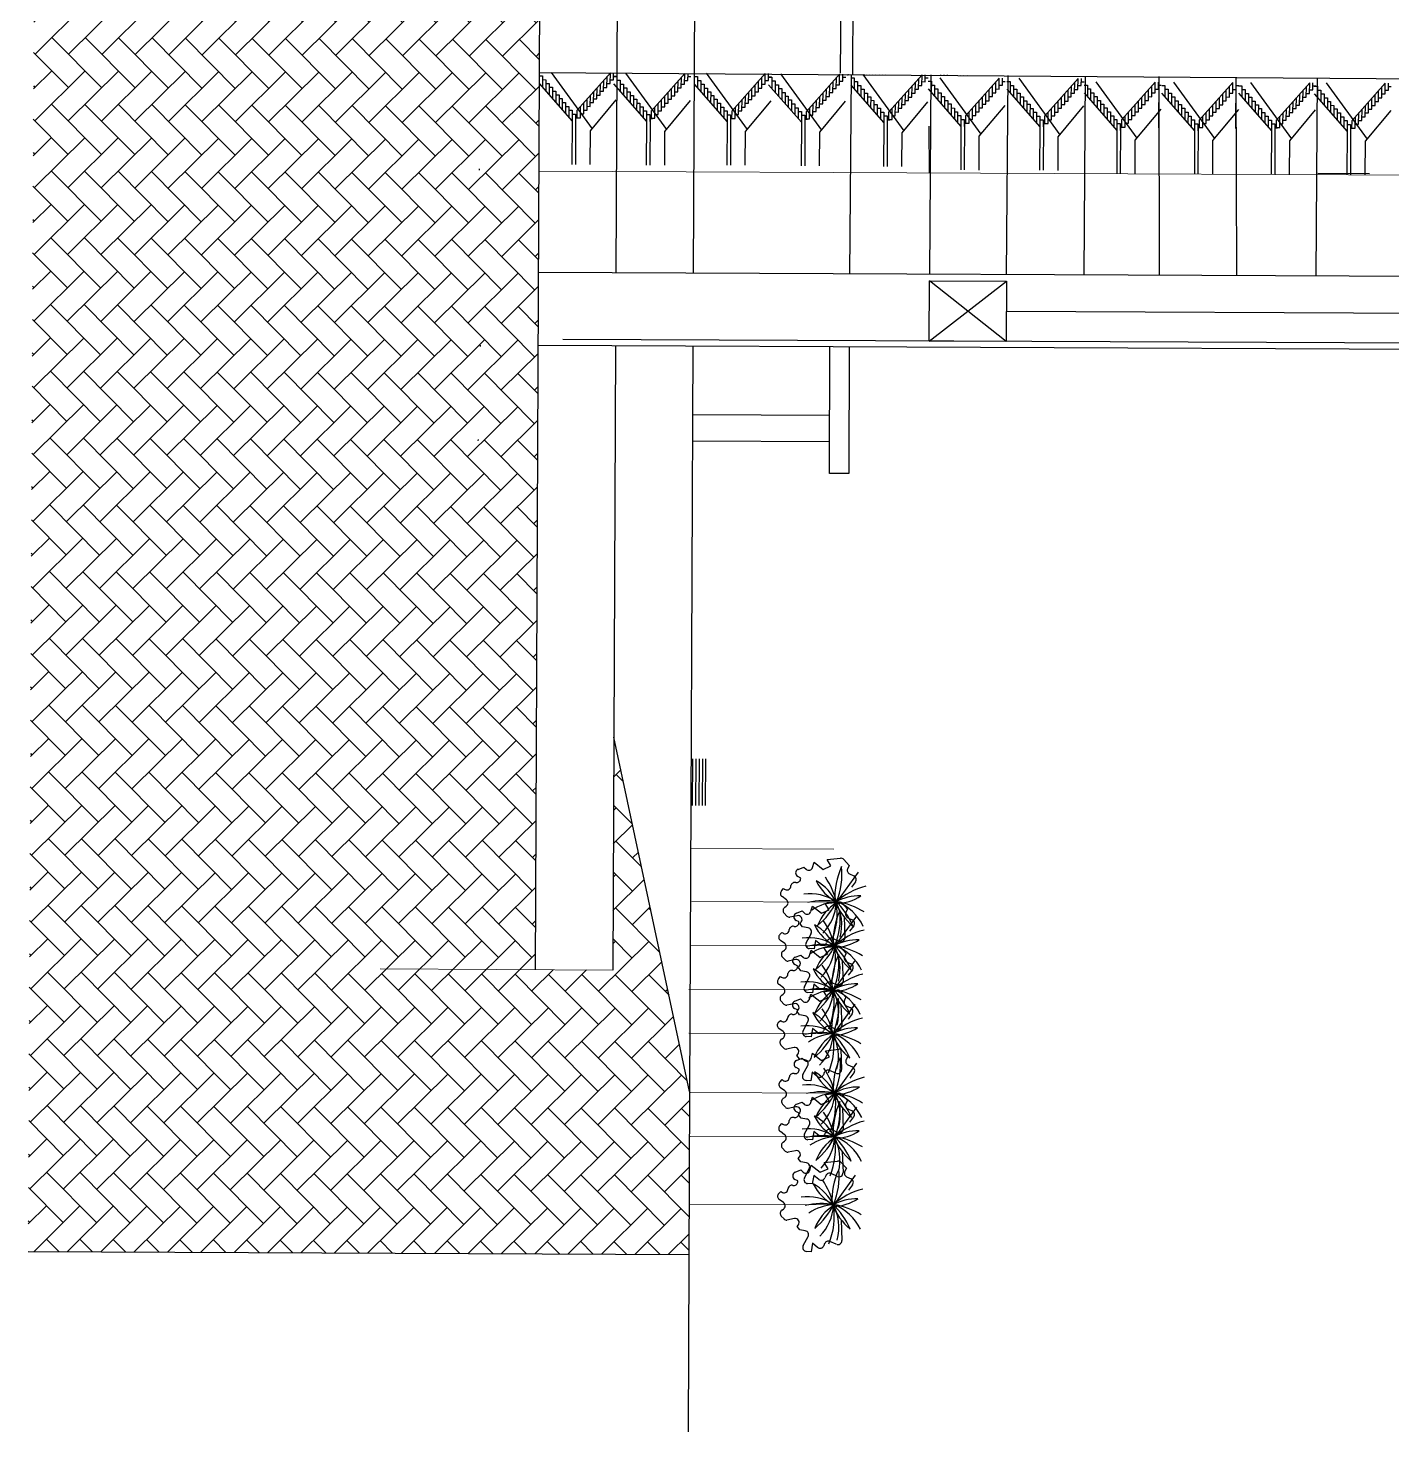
# Model space of a CAD drawing. Header units: metres. Extents: x 322294 to 7190115, y 7390841 to 10157759.
# Drawn here: x 323511.2 to 323724.2, y 7390840.8 to 7391060.1 of the extents above; entities that cross this region are included whole.
import ezdxf

# ---------------------------------------------------------------- set-up
doc = ezdxf.new("R2010")
doc.units = ezdxf.units.M
doc.layers.get('0').update_dxf_attribs({"lineweight": 18})
doc.layers.add('greeb', color=92, linetype='Continuous')
doc.layers.add('Piso externo', color=254, linetype='Continuous')
for name, color, linetype, lineweight in [('linagrossa', 7, 'Continuous', 25), ('madeira', 22, 'Continuous', 15), ('PISO', 254, 'Continuous', 9), ('VIDRO', 4, 'Continuous', 15)]:
    doc.layers.add(name, color=color, linetype=linetype, lineweight=lineweight)

# ---------------------------------------------------------------- blocks, each defined once
blk = doc.blocks.new('tree-pl-31')
at = {"color": 0, "linetype": 'ByBlock'}
for p, q in [((-0.025, 0.096), (-0.862, 0.508)), ((-0.783, 0.29), (-0.75, 0.409)), ((-0.607, 0.471), (-0.458, 0.392)), ((0.314, 0.334), (0.829, 0.44)), ((-1.118, 0.086), (-0.991, 0.248)), ((-0.991, 0.248), (-0.91, 0.222)), ((0.946, 0.317), (0.902, 0.145)), ((0.977, 0.023), (1.035, 0.01)), ((-1.042, -0.33), (-1.136, -0.004)), ((-0.905, -0.207), (-1.042, -0.33)), ((-0.782, -0.388), (-0.905, -0.207)), ((1.101, -0.136), (1.021, -0.279)), ((1.021, -0.279), (1.238, -0.279)), ((1.238, -0.279), (1.25, -0.398)), ((-0.926, -0.64), (-0.782, -0.388)), ((-0.787, -0.657), (-0.926, -0.64)), ((0.668, -0.734), (0.62, -0.71)), ((0.74, -0.655), (0.668, -0.734)), ((0.74, -0.513), (0.74, -0.655)), ((1.118, -0.503), (0.872, -0.418)), ((-0.761, -0.878), (-0.716, -0.812)), ((-0.679, -1.011), (-0.761, -0.878)), ((-0.472, -0.907), (-0.499, -0.99)), ((-0.446, -0.906), (-0.472, -0.907)), ((0.481, -0.835), (0.551, -1.015)), ((-0.214, -1.12), (-0.244, -1.12)), ((-0.14, -1.29), (-0.129, -1.269)), ((-0.077, -1.333), (-0.14, -1.29)), ((0.128, -1.175), (0.069, -1.294)), ((0.32, -1.182), (0.291, -1.15)), ((0.533, -1.094), (0.473, -1.174))]:
    blk.add_line(p, q, dxfattribs=at)
for centre, radius, start, end in [((1.134, 1.495), 1.837, 204.0126, 231.1522), ((1.163, -0.151), 1.219, 124.5644, 168.6443), ((1.805, 0.115), 1.837, 157.6127, 180.8133), ((-0.654, 0.383), 0.1, 62.1589, 164.5493), ((-1.182, -0.151), 1.219, 11.3557, 42.1465), ((0.929, 0.831), 1.219, 187.747, 218.9832), ((1.485, -0.961), 1.837, 121.9513, 146.5847), ((-1.047, 1.569), 1.837, 303.455, 328.0885), ((0.849, 0.342), 0.1, 345.7453, 101.5547), ((-1.04, 0.024), 0.1, 141.8627, 196.0799), ((-0.44, -1.708), 1.837, 77.3342, 105.4358), ((-0.44, 1.834), 1.837, 254.5642, 282.6658), ((-0.88, 0.317), 0.1, 252.2434, 344.5493), ((0.679, -1.616), 1.837, 111.5628, 134.1842), ((-1.181, 0.474), 1.219, 305.8088, 342.5666), ((0.68, -0.921), 1.219, 123.7318, 160.4895), ((1.083, -0.411), 1.219, 157.1271, 196.64), ((0.719, -0.892), 1.219, 84.3993, 129.2176), ((-0.565, -1.675), 1.837, 48.9632, 73.7627), ((1.163, 0.343), 1.219, 191.3557, 223.7531), ((1.805, 0.077), 1.837, 179.1867, 202.4381), ((0.558, -1.662), 1.837, 77.2147, 107.9912), ((0.114, -1.127), 1.219, 55.2433, 95.8223), ((0.895, 0.903), 1.219, 222.0761, 257.975), ((0.999, 0.121), 0.1, 165.7453, 257.3108), ((1.013, -0.088), 0.1, 330.9628, 77.3108), ((-0.798, -0.756), 0.1, 325.8594, 83.2062), ((0.574, -0.799), 0.1, 62.8336, 201.1591), ((0.84, -0.513), 0.1, 71.0828, 180), ((1.151, -0.408), 0.1, 251.0828, 6.0047), ((-0.594, -0.959), 0.1, 211.5165, 342.0079), ((-0.442, -1.006), 0.1, 356.1557, 92.2923), ((-0.242, -1.02), 0.1, 176.1557, 268.7537), ((0.453, -1.034), 0.1, 322.8351, 10.9464), ((-0.216, -1.22), 0.1, 330.5417, 88.7537), ((-0.021, -1.25), 0.1, 235.694, 333.9208), ((0.218, -1.219), 0.1, 43.0704, 153.9208), ((0.393, -1.113), 0.1, 223.0704, 322.8351)]:
    blk.add_arc(centre, radius, start, end, dxfattribs=at)

msp = doc.modelspace()

# ---------------------------------------------------------------- hatches: boundary and pattern name
at = {"layer": 'linagrossa'}
h = msp.add_hatch(dxfattribs=at)
h.set_pattern_fill('AR-HBONE', color=256, scale=0.036299, angle=-90.26123)
h.set_pattern_definition([(314.738773, (315673.0615, 7400743.27), (5.2155024, -0.0237791), [11.0638663, -3.6879554]), (44.738773, (315675.6573, 7400740.6504), (5.2155024, -0.0237791), [11.0638663, -3.6879554])])
h.paths.add_polyline_path([(323614.397, 7390868.499), (323614.513, 7390893.962), (323602.666, 7390949.305), (323602.5, 7390912.925), (323590.4, 7390912.981), (323591.762, 7391211.698), (323603.862, 7391211.643), (323603.746, 7391186.136), (323616.101, 7391242.227), (323616.388, 7391305.174), (323513.189, 7391305.644), (323511.198, 7390868.969)])

# ---------------------------------------------------------------- linework, layer by layer
for p, q in [((323591.762, 7391211.698), (323590.4, 7390912.981)), ((323603.862, 7391211.643), (323602.996, 7391021.84)), ((323615.956, 7391210.378), (323615.096, 7391021.785)), ((323638.205, 7391085.606), (323638.056, 7391053.035)), ((323640.014, 7391052.877), (323640.163, 7391085.597)), ((323591.037, 7391052.641), (323591.552, 7391052.64)), ((323591.04, 7391053.167), (323785.012, 7391051.794)), ((323591.552, 7391052.638), (323591.549, 7391050.865)), ((323591.551, 7391052.043), (323592.066, 7391052.042)), ((323592.066, 7391052.042), (323592.063, 7391050.278)), ((323592.896, 7391053.158), (323599.296, 7391044.348)), ((323596.943, 7391047.284), (323602.14, 7391053.116)), ((323601.089, 7391050.243), (323601.101, 7391051.95)), ((323601.608, 7391050.836), (323601.62, 7391052.533)), ((323602.127, 7391051.428), (323602.14, 7391053.116)), ((323602.132, 7391052.024), (323602.647, 7391052.021)), ((323602.647, 7391052.021), (323602.655, 7391053.114)), ((323602.651, 7391052.617), (323603.083, 7391052.615)), ((323602.652, 7391052.554), (323603.167, 7391052.553)), ((323603.167, 7391052.552), (323603.164, 7391050.779)), ((323603.166, 7391051.957), (323603.681, 7391051.956)), ((323603.681, 7391051.956), (323603.678, 7391050.191)), ((323604.511, 7391053.072), (323610.91, 7391044.262)), ((323608.558, 7391047.197), (323613.754, 7391053.03)), ((323612.703, 7391050.157), (323612.716, 7391051.864)), ((323613.223, 7391050.749), (323613.235, 7391052.447)), ((323613.742, 7391051.342), (323613.754, 7391053.03)), ((323613.746, 7391051.938), (323614.262, 7391051.934)), ((323614.262, 7391051.934), (323614.269, 7391053.027)), ((323614.266, 7391052.53), (323614.698, 7391052.528)), ((323615.236, 7391052.53), (323615.751, 7391052.529)), ((323615.751, 7391052.528), (323615.748, 7391050.755)), ((323615.75, 7391051.933), (323616.265, 7391051.932)), ((323616.265, 7391051.932), (323616.262, 7391050.167)), ((323617.095, 7391053.048), (323623.495, 7391044.238)), ((323621.142, 7391047.173), (323626.339, 7391053.006)), ((323625.807, 7391050.725), (323625.819, 7391052.423)), ((323626.326, 7391051.318), (323626.339, 7391053.006)), ((323626.331, 7391051.914), (323626.846, 7391051.91)), ((323626.846, 7391051.91), (323626.854, 7391053.003)), ((323626.85, 7391052.506), (323627.282, 7391052.505)), ((323626.851, 7391052.444), (323627.366, 7391052.443)), ((323627.366, 7391052.441), (323627.363, 7391050.669)), ((323628.71, 7391052.962), (323635.109, 7391044.152)), ((323632.757, 7391047.087), (323637.953, 7391052.919)), ((323637.422, 7391050.639), (323637.434, 7391052.337)), ((323637.941, 7391051.231), (323637.953, 7391052.919)), ((323638.461, 7391051.824), (323638.468, 7391052.917)), ((323638.465, 7391052.42), (323638.897, 7391052.418)), ((323639.544, 7391021.674), (323639.776, 7391052.874)), ((323639.713, 7391052.348), (323640.228, 7391052.347)), ((323640.014, 7391052.872), (323640.014, 7391052.877)), ((323640.228, 7391052.346), (323640.225, 7391050.573)), ((323640.529, 7391052.868), (323640.529, 7391052.873)), ((323641.044, 7391052.864), (323641.044, 7391052.869)), ((323641.559, 7391052.861), (323641.559, 7391052.866)), ((323641.572, 7391052.866), (323647.972, 7391044.056)), ((323642.074, 7391052.857), (323642.074, 7391052.862)), ((323642.589, 7391052.853), (323642.589, 7391052.858)), ((323643.104, 7391052.849), (323643.104, 7391052.854)), ((323643.619, 7391052.845), (323643.619, 7391052.851)), ((323644.134, 7391052.842), (323644.134, 7391052.847)), ((323644.649, 7391052.838), (323644.65, 7391052.843)), ((323645.165, 7391052.834), (323645.165, 7391052.84)), ((323645.619, 7391046.991), (323650.816, 7391052.824)), ((323650.284, 7391050.543), (323650.296, 7391052.241)), ((323650.803, 7391051.136), (323650.816, 7391052.824)), ((323651.323, 7391051.728), (323651.331, 7391052.821)), ((323651.327, 7391052.324), (323651.759, 7391052.323)), ((323652.025, 7391021.617), (323652.257, 7391052.781)), ((323653.615, 7391052.314), (323660.015, 7391043.504)), ((323653.748, 7391052.77), (323653.748, 7391052.782)), ((323654.263, 7391052.766), (323654.263, 7391052.779)), ((323654.778, 7391052.762), (323654.778, 7391052.775)), ((323655.293, 7391052.759), (323655.293, 7391052.771)), ((323655.808, 7391052.755), (323655.808, 7391052.767)), ((323656.323, 7391052.751), (323656.323, 7391052.764)), ((323656.838, 7391052.747), (323656.838, 7391052.76)), ((323657.353, 7391052.743), (323657.353, 7391052.756)), ((323657.663, 7391046.44), (323662.859, 7391052.272)), ((323657.868, 7391052.739), (323657.868, 7391052.752)), ((323662.847, 7391050.584), (323662.859, 7391052.272)), ((323663.366, 7391051.176), (323663.374, 7391052.27)), ((323664.02, 7391021.562), (323664.252, 7391052.692)), ((323665.943, 7391052.258), (323672.342, 7391043.448)), ((323669.99, 7391046.383), (323675.186, 7391052.215)), ((323675.174, 7391050.527), (323675.186, 7391052.215)), ((323675.693, 7391051.12), (323675.701, 7391052.213)), ((323676.139, 7391021.507), (323676.37, 7391052.602)), ((323687.782, 7391044.536), (323687.84, 7391052.546)), ((323687.93, 7391021.453), (323687.84, 7391052.516)), ((323699.813, 7391044.435), (323699.871, 7391052.445)), ((323699.973, 7391021.398), (323699.87, 7391052.427)), ((323712.378, 7391021.342), (323712.563, 7391052.333)), ((323591.032, 7391051.456), (323596.175, 7391045.577)), ((323592.065, 7391051.446), (323592.58, 7391051.445)), ((323592.58, 7391051.445), (323592.577, 7391049.69)), ((323592.579, 7391050.849), (323593.094, 7391050.848)), ((323593.094, 7391050.848), (323593.091, 7391049.102)), ((323593.093, 7391050.252), (323593.608, 7391050.251)), ((323593.608, 7391050.251), (323593.605, 7391048.515)), ((323599.53, 7391048.466), (323599.543, 7391050.202)), ((323600.05, 7391049.058), (323600.062, 7391050.785)), ((323600.569, 7391049.603), (323600.582, 7391051.367)), ((323600.574, 7391050.247), (323601.089, 7391050.243)), ((323601.093, 7391050.839), (323601.608, 7391050.836)), ((323601.612, 7391051.432), (323602.127, 7391051.428)), ((323602.647, 7391051.37), (323607.789, 7391045.491)), ((323603.68, 7391051.36), (323604.195, 7391051.359)), ((323604.195, 7391051.359), (323604.192, 7391049.604)), ((323604.194, 7391050.763), (323604.709, 7391050.762)), ((323604.709, 7391050.762), (323604.706, 7391049.016)), ((323604.708, 7391050.165), (323605.223, 7391050.164)), ((323605.223, 7391050.164), (323605.22, 7391048.428)), ((323611.145, 7391048.379), (323611.158, 7391050.115)), ((323611.665, 7391048.972), (323611.677, 7391050.698)), ((323612.184, 7391049.517), (323612.197, 7391051.281)), ((323612.188, 7391050.161), (323612.703, 7391050.157)), ((323612.708, 7391050.753), (323613.223, 7391050.749)), ((323613.227, 7391051.345), (323613.742, 7391051.342)), ((323615.231, 7391051.346), (323620.374, 7391045.467)), ((323616.264, 7391051.336), (323616.779, 7391051.335)), ((323616.779, 7391051.335), (323616.776, 7391049.58)), ((323616.778, 7391050.739), (323617.293, 7391050.738)), ((323617.293, 7391050.738), (323617.29, 7391048.992)), ((323617.292, 7391050.142), (323617.807, 7391050.141)), ((323617.807, 7391050.141), (323617.804, 7391048.405)), ((323623.729, 7391048.356), (323623.742, 7391050.091)), ((323624.249, 7391048.948), (323624.261, 7391050.674)), ((323624.768, 7391049.493), (323624.781, 7391051.257)), ((323624.773, 7391050.137), (323625.288, 7391050.133)), ((323625.288, 7391050.133), (323625.3, 7391051.84)), ((323625.292, 7391050.729), (323625.807, 7391050.725)), ((323625.811, 7391051.322), (323626.326, 7391051.318)), ((323626.846, 7391051.26), (323631.988, 7391045.38)), ((323627.365, 7391051.847), (323627.88, 7391051.846)), ((323627.88, 7391051.846), (323627.877, 7391050.081)), ((323627.879, 7391051.249), (323628.394, 7391051.249)), ((323628.394, 7391051.249), (323628.391, 7391049.493)), ((323628.393, 7391050.652), (323628.908, 7391050.651)), ((323628.908, 7391050.651), (323628.905, 7391048.906)), ((323628.907, 7391050.055), (323629.422, 7391050.054)), ((323629.422, 7391050.054), (323629.419, 7391048.318)), ((323635.344, 7391048.269), (323635.357, 7391050.005)), ((323635.864, 7391048.862), (323635.876, 7391050.588)), ((323636.383, 7391049.406), (323636.396, 7391051.171)), ((323636.387, 7391050.05), (323636.902, 7391050.047)), ((323636.902, 7391050.047), (323636.915, 7391051.754)), ((323636.907, 7391050.643), (323637.422, 7391050.639)), ((323637.426, 7391051.235), (323637.941, 7391051.231)), ((323637.945, 7391051.828), (323638.461, 7391051.824)), ((323639.708, 7391051.164), (323644.851, 7391045.285)), ((323640.227, 7391051.751), (323640.742, 7391051.75)), ((323640.742, 7391051.75), (323640.739, 7391049.985)), ((323640.741, 7391051.154), (323641.256, 7391051.153)), ((323641.256, 7391051.153), (323641.253, 7391049.398)), ((323641.255, 7391050.557), (323641.77, 7391050.556)), ((323641.77, 7391050.556), (323641.767, 7391048.81)), ((323641.769, 7391049.959), (323642.284, 7391049.958)), ((323642.284, 7391049.958), (323642.281, 7391048.223)), ((323648.206, 7391048.173), (323648.219, 7391049.909)), ((323648.726, 7391048.766), (323648.738, 7391050.492)), ((323649.245, 7391049.311), (323649.258, 7391051.075)), ((323649.25, 7391049.955), (323649.765, 7391049.951)), ((323649.765, 7391049.951), (323649.777, 7391051.658)), ((323649.769, 7391050.547), (323650.284, 7391050.543)), ((323650.288, 7391051.139), (323650.803, 7391051.136)), ((323650.808, 7391051.732), (323651.323, 7391051.728)), ((323651.751, 7391050.612), (323656.894, 7391044.733)), ((323651.756, 7391051.796), (323652.271, 7391051.795)), ((323652.271, 7391051.794), (323652.268, 7391050.021)), ((323652.27, 7391051.199), (323652.785, 7391051.198)), ((323652.785, 7391051.198), (323652.782, 7391049.433)), ((323652.784, 7391050.602), (323653.299, 7391050.601)), ((323653.299, 7391050.601), (323653.296, 7391048.846)), ((323653.298, 7391050.005), (323653.813, 7391050.004)), ((323653.813, 7391050.004), (323653.81, 7391048.258)), ((323660.769, 7391048.214), (323660.782, 7391049.94)), ((323661.288, 7391048.759), (323661.301, 7391050.523)), ((323661.808, 7391049.399), (323661.82, 7391051.106)), ((323661.812, 7391049.995), (323662.327, 7391049.991)), ((323662.327, 7391049.991), (323662.34, 7391051.689)), ((323662.332, 7391050.588), (323662.847, 7391050.584)), ((323662.851, 7391051.18), (323663.366, 7391051.176)), ((323663.37, 7391051.773), (323663.802, 7391051.771)), ((323664.079, 7391050.556), (323669.221, 7391044.676)), ((323664.084, 7391051.74), (323664.599, 7391051.739)), ((323664.599, 7391051.737), (323664.596, 7391049.965)), ((323664.598, 7391051.143), (323665.113, 7391051.142)), ((323665.113, 7391051.142), (323665.11, 7391049.377)), ((323665.112, 7391050.545), (323665.627, 7391050.545)), ((323665.627, 7391050.545), (323665.624, 7391048.789)), ((323665.626, 7391049.948), (323666.141, 7391049.947)), ((323666.141, 7391049.947), (323666.138, 7391048.202)), ((323673.097, 7391048.158), (323673.109, 7391049.884)), ((323673.616, 7391048.702), (323673.628, 7391050.467)), ((323674.135, 7391049.343), (323674.148, 7391051.05)), ((323674.14, 7391049.939), (323674.655, 7391049.935)), ((323674.655, 7391049.935), (323674.667, 7391051.633)), ((323674.659, 7391050.531), (323675.174, 7391050.527)), ((323675.178, 7391051.124), (323675.693, 7391051.12)), ((323675.698, 7391051.716), (323676.13, 7391051.714)), ((323676.122, 7391050.004), (323681.265, 7391044.124)), ((323676.127, 7391051.188), (323676.642, 7391051.187)), ((323676.642, 7391051.186), (323676.639, 7391049.413)), ((323676.641, 7391050.591), (323677.156, 7391050.59)), ((323677.156, 7391050.59), (323677.153, 7391048.825)), ((323677.155, 7391049.994), (323677.67, 7391049.993)), ((323677.67, 7391049.993), (323677.667, 7391048.238)), ((323677.986, 7391051.706), (323684.386, 7391042.896)), ((323682.033, 7391045.831), (323687.23, 7391051.664)), ((323685.659, 7391048.151), (323685.672, 7391049.915)), ((323686.179, 7391048.791), (323686.191, 7391050.498)), ((323686.698, 7391049.383), (323686.71, 7391051.081)), ((323686.702, 7391049.979), (323687.217, 7391049.976)), ((323687.217, 7391049.976), (323687.23, 7391051.664)), ((323687.222, 7391050.572), (323687.737, 7391050.568)), ((323687.737, 7391050.568), (323687.745, 7391051.661)), ((323687.741, 7391051.164), (323688.173, 7391051.162)), ((323688.242, 7391049.952), (323693.384, 7391044.073)), ((323688.247, 7391051.136), (323688.762, 7391051.135)), ((323688.762, 7391051.134), (323688.759, 7391049.361)), ((323688.761, 7391050.539), (323689.276, 7391050.538)), ((323689.276, 7391050.538), (323689.273, 7391048.773)), ((323689.275, 7391049.942), (323689.79, 7391049.941)), ((323689.79, 7391049.941), (323689.787, 7391048.186)), ((323690.106, 7391051.654), (323696.505, 7391042.844)), ((323694.153, 7391045.779), (323699.349, 7391051.612)), ((323697.779, 7391048.099), (323697.791, 7391049.863)), ((323698.298, 7391048.739), (323698.311, 7391050.446)), ((323698.818, 7391049.331), (323698.83, 7391051.029)), ((323698.822, 7391049.927), (323699.337, 7391049.924)), ((323699.337, 7391049.924), (323699.349, 7391051.612)), ((323699.341, 7391050.52), (323699.856, 7391050.516)), ((323699.856, 7391050.516), (323699.864, 7391051.609)), ((323699.861, 7391051.112), (323700.293, 7391051.11)), ((323700.254, 7391049.91), (323705.397, 7391044.03)), ((323700.259, 7391051.094), (323700.774, 7391051.093)), ((323700.774, 7391051.092), (323700.771, 7391049.319)), ((323700.773, 7391050.497), (323701.288, 7391050.496)), ((323701.288, 7391050.496), (323701.285, 7391048.731)), ((323701.287, 7391049.9), (323701.802, 7391049.899)), ((323701.802, 7391049.899), (323701.799, 7391048.143)), ((323702.118, 7391051.612), (323708.518, 7391042.802)), ((323706.166, 7391045.737), (323711.362, 7391051.569)), ((323709.791, 7391048.056), (323709.804, 7391049.821)), ((323710.311, 7391048.697), (323710.323, 7391050.404)), ((323710.83, 7391049.289), (323710.842, 7391050.987)), ((323710.834, 7391049.885), (323711.35, 7391049.881)), ((323711.35, 7391049.881), (323711.362, 7391051.569)), ((323711.354, 7391050.478), (323711.869, 7391050.474)), ((323711.869, 7391050.474), (323711.877, 7391051.567)), ((323711.873, 7391051.07), (323712.305, 7391051.068)), ((323712.064, 7391049.835), (323717.207, 7391043.955)), ((323712.069, 7391051.019), (323712.584, 7391051.018)), ((323712.584, 7391051.016), (323712.581, 7391049.243)), ((323712.583, 7391050.421), (323713.098, 7391050.42)), ((323713.098, 7391050.42), (323713.095, 7391048.656)), ((323713.097, 7391049.824), (323713.612, 7391049.823)), ((323713.612, 7391049.823), (323713.609, 7391048.068)), ((323713.928, 7391051.536), (323720.328, 7391042.726)), ((323717.976, 7391045.662), (323723.172, 7391051.494)), ((323721.601, 7391047.981), (323721.614, 7391049.746)), ((323722.121, 7391048.621), (323722.133, 7391050.328)), ((323722.64, 7391049.214), (323722.652, 7391050.911)), ((323722.644, 7391049.81), (323723.16, 7391049.806)), ((323723.16, 7391049.806), (323723.172, 7391051.494)), ((323723.164, 7391050.402), (323723.679, 7391050.399)), ((323723.679, 7391050.399), (323723.687, 7391051.492)), ((323723.683, 7391050.995), (323724.115, 7391050.993)), ((323593.607, 7391049.655), (323594.122, 7391049.654)), ((323594.122, 7391049.654), (323594.119, 7391047.927)), ((323594.121, 7391049.106), (323594.636, 7391049.104)), ((323594.636, 7391049.104), (323594.633, 7391047.34)), ((323594.635, 7391048.46), (323595.15, 7391048.459)), ((323595.15, 7391048.459), (323595.147, 7391046.752)), ((323595.149, 7391047.863), (323595.664, 7391047.862)), ((323595.664, 7391047.862), (323595.661, 7391046.165)), ((323597.453, 7391046.097), (323597.466, 7391047.87)), ((323597.972, 7391046.688), (323597.985, 7391048.453)), ((323598.492, 7391047.281), (323598.504, 7391049.036)), ((323598.496, 7391047.877), (323599.011, 7391047.873)), ((323599.011, 7391047.873), (323599.024, 7391049.619)), ((323599.015, 7391048.47), (323599.53, 7391048.466)), ((323599.035, 7391044.036), (323603.066, 7391048.869)), ((323599.535, 7391049.062), (323600.05, 7391049.058)), ((323600.054, 7391049.605), (323600.569, 7391049.603)), ((323605.222, 7391049.568), (323605.737, 7391049.567)), ((323605.737, 7391049.567), (323605.734, 7391047.841)), ((323605.736, 7391049.02), (323606.251, 7391049.018)), ((323606.251, 7391049.018), (323606.248, 7391047.253)), ((323606.25, 7391048.374), (323606.765, 7391048.373)), ((323606.765, 7391048.373), (323606.761, 7391046.666)), ((323606.764, 7391047.777), (323607.279, 7391047.776)), ((323607.279, 7391047.776), (323607.275, 7391046.078)), ((323609.068, 7391046.011), (323609.081, 7391047.784)), ((323609.587, 7391046.602), (323609.6, 7391048.367)), ((323610.107, 7391047.194), (323610.119, 7391048.95)), ((323610.111, 7391047.791), (323610.626, 7391047.787)), ((323610.626, 7391047.787), (323610.639, 7391049.532)), ((323610.63, 7391048.383), (323611.145, 7391048.379)), ((323610.65, 7391043.95), (323614.681, 7391048.783)), ((323611.15, 7391048.976), (323611.665, 7391048.972)), ((323611.669, 7391049.519), (323612.184, 7391049.517)), ((323617.806, 7391049.544), (323618.321, 7391049.543)), ((323618.321, 7391049.543), (323618.318, 7391047.817)), ((323618.32, 7391048.996), (323618.835, 7391048.994)), ((323618.835, 7391048.994), (323618.832, 7391047.229)), ((323618.834, 7391048.35), (323619.349, 7391048.349)), ((323619.349, 7391048.349), (323619.346, 7391046.642)), ((323619.348, 7391047.753), (323619.863, 7391047.752)), ((323619.863, 7391047.752), (323619.86, 7391046.054)), ((323621.652, 7391045.987), (323621.665, 7391047.76)), ((323622.171, 7391046.578), (323622.184, 7391048.343)), ((323622.691, 7391047.171), (323622.703, 7391048.926)), ((323622.695, 7391047.767), (323623.21, 7391047.763)), ((323623.21, 7391047.763), (323623.223, 7391049.509)), ((323623.214, 7391048.359), (323623.729, 7391048.356)), ((323623.234, 7391043.926), (323627.265, 7391048.759)), ((323623.734, 7391048.952), (323624.249, 7391048.948)), ((323624.253, 7391049.495), (323624.768, 7391049.493)), ((323629.421, 7391049.458), (323629.936, 7391049.457)), ((323629.936, 7391049.457), (323629.933, 7391047.731)), ((323629.935, 7391048.91), (323630.45, 7391048.907)), ((323630.45, 7391048.907), (323630.447, 7391047.143)), ((323630.449, 7391048.264), (323630.964, 7391048.263)), ((323630.964, 7391048.263), (323630.96, 7391046.555)), ((323630.963, 7391047.666), (323631.478, 7391047.665)), ((323631.478, 7391047.665), (323631.474, 7391045.968)), ((323633.267, 7391045.901), (323633.28, 7391047.674)), ((323633.786, 7391046.492), (323633.799, 7391048.256)), ((323634.306, 7391047.084), (323634.318, 7391048.839)), ((323634.31, 7391047.68), (323634.825, 7391047.677)), ((323634.825, 7391047.677), (323634.838, 7391049.422)), ((323634.829, 7391048.273), (323635.344, 7391048.269)), ((323634.849, 7391043.84), (323638.88, 7391048.673)), ((323635.349, 7391048.865), (323635.864, 7391048.862)), ((323635.868, 7391049.409), (323636.383, 7391049.406)), ((323642.283, 7391049.362), (323642.798, 7391049.361)), ((323642.798, 7391049.361), (323642.795, 7391047.635)), ((323642.797, 7391048.814), (323643.312, 7391048.812)), ((323643.312, 7391048.812), (323643.309, 7391047.047)), ((323643.311, 7391048.168), (323643.826, 7391048.167)), ((323643.826, 7391048.167), (323643.823, 7391046.46)), ((323643.825, 7391047.571), (323644.34, 7391047.57)), ((323644.34, 7391047.57), (323644.337, 7391045.872)), ((323646.129, 7391045.805), (323646.142, 7391047.578)), ((323646.648, 7391046.396), (323646.661, 7391048.161)), ((323647.168, 7391046.989), (323647.18, 7391048.744)), ((323647.172, 7391047.585), (323647.687, 7391047.581)), ((323647.687, 7391047.581), (323647.7, 7391049.327)), ((323647.691, 7391048.177), (323648.206, 7391048.173)), ((323647.711, 7391043.744), (323651.742, 7391048.577)), ((323648.211, 7391048.77), (323648.726, 7391048.766)), ((323648.73, 7391049.313), (323649.245, 7391049.311)), ((323653.812, 7391049.408), (323654.327, 7391049.407)), ((323654.327, 7391049.407), (323654.324, 7391047.671)), ((323654.326, 7391048.81), (323654.841, 7391048.809)), ((323654.841, 7391048.809), (323654.838, 7391047.083)), ((323654.84, 7391048.262), (323655.355, 7391048.26)), ((323655.355, 7391048.26), (323655.352, 7391046.495)), ((323655.354, 7391047.616), (323655.869, 7391047.615)), ((323655.869, 7391047.615), (323655.866, 7391045.908)), ((323658.692, 7391045.844), (323658.704, 7391047.609)), ((323659.211, 7391046.437), (323659.224, 7391048.192)), ((323659.73, 7391047.029), (323659.743, 7391048.775)), ((323659.735, 7391047.625), (323660.25, 7391047.622)), ((323659.755, 7391043.192), (323663.786, 7391048.025)), ((323660.25, 7391047.622), (323660.262, 7391049.358)), ((323660.254, 7391048.218), (323660.769, 7391048.214)), ((323660.773, 7391048.761), (323661.288, 7391048.759)), ((323661.293, 7391049.403), (323661.808, 7391049.399)), ((323666.14, 7391049.351), (323666.655, 7391049.35)), ((323666.655, 7391049.35), (323666.652, 7391047.614)), ((323666.654, 7391048.754), (323667.169, 7391048.753)), ((323667.169, 7391048.753), (323667.165, 7391047.027)), ((323667.168, 7391048.206), (323667.683, 7391048.203)), ((323667.683, 7391048.203), (323667.679, 7391046.439)), ((323667.682, 7391047.56), (323668.197, 7391047.559)), ((323668.197, 7391047.559), (323668.193, 7391045.851)), ((323671.019, 7391045.788), (323671.032, 7391047.552)), ((323671.539, 7391046.38), (323671.551, 7391048.135)), ((323672.058, 7391046.973), (323672.071, 7391048.718)), ((323672.062, 7391047.569), (323672.577, 7391047.565)), ((323672.082, 7391043.136), (323676.113, 7391047.969)), ((323672.577, 7391047.565), (323672.59, 7391049.301)), ((323672.582, 7391048.161), (323673.097, 7391048.158)), ((323673.101, 7391048.705), (323673.616, 7391048.702)), ((323673.62, 7391049.346), (323674.135, 7391049.343)), ((323677.669, 7391049.396), (323678.184, 7391049.395)), ((323678.184, 7391049.395), (323678.181, 7391047.65)), ((323678.183, 7391048.799), (323678.698, 7391048.798)), ((323678.698, 7391048.798), (323678.695, 7391047.062)), ((323678.697, 7391048.202), (323679.212, 7391048.201)), ((323679.212, 7391048.201), (323679.209, 7391046.475)), ((323679.211, 7391047.654), (323679.726, 7391047.652)), ((323679.726, 7391047.652), (323679.723, 7391045.887)), ((323683.582, 7391045.828), (323683.595, 7391047.583)), ((323684.101, 7391046.421), (323684.114, 7391048.166)), ((323684.621, 7391047.013), (323684.633, 7391048.749)), ((323684.625, 7391047.609), (323685.14, 7391047.606)), ((323685.14, 7391047.606), (323685.152, 7391049.332)), ((323685.144, 7391048.153), (323685.659, 7391048.151)), ((323685.664, 7391048.794), (323686.179, 7391048.791)), ((323686.183, 7391049.387), (323686.698, 7391049.383)), ((323689.789, 7391049.345), (323690.304, 7391049.344)), ((323690.304, 7391049.344), (323690.301, 7391047.598)), ((323690.303, 7391048.747), (323690.818, 7391048.746)), ((323690.818, 7391048.746), (323690.815, 7391047.01)), ((323690.817, 7391048.15), (323691.332, 7391048.149)), ((323691.332, 7391048.149), (323691.328, 7391046.423)), ((323691.331, 7391047.602), (323691.846, 7391047.6)), ((323691.846, 7391047.6), (323691.842, 7391045.835)), ((323695.702, 7391045.776), (323695.714, 7391047.532)), ((323696.221, 7391046.369), (323696.234, 7391048.114)), ((323696.74, 7391046.961), (323696.753, 7391048.697)), ((323696.745, 7391047.558), (323697.26, 7391047.554)), ((323697.26, 7391047.554), (323697.272, 7391049.28)), ((323697.264, 7391048.101), (323697.779, 7391048.099)), ((323697.783, 7391048.742), (323698.298, 7391048.739)), ((323698.303, 7391049.335), (323698.818, 7391049.331)), ((323701.801, 7391049.302), (323702.316, 7391049.301)), ((323702.316, 7391049.301), (323702.313, 7391047.556)), ((323702.315, 7391048.705), (323702.83, 7391048.704)), ((323702.83, 7391048.704), (323702.827, 7391046.968)), ((323702.829, 7391048.108), (323703.344, 7391048.107)), ((323703.344, 7391048.107), (323703.341, 7391046.381)), ((323703.343, 7391047.56), (323703.858, 7391047.557)), ((323703.858, 7391047.557), (323703.855, 7391045.793)), ((323707.714, 7391045.734), (323707.727, 7391047.489)), ((323708.233, 7391046.327), (323708.246, 7391048.072)), ((323708.753, 7391046.919), (323708.765, 7391048.655)), ((323708.757, 7391047.515), (323709.272, 7391047.512)), ((323709.272, 7391047.512), (323709.285, 7391049.238)), ((323709.276, 7391048.059), (323709.791, 7391048.056)), ((323709.796, 7391048.7), (323710.311, 7391048.697)), ((323710.315, 7391049.293), (323710.83, 7391049.289)), ((323713.611, 7391049.227), (323714.126, 7391049.226)), ((323714.126, 7391049.226), (323714.123, 7391047.481)), ((323714.125, 7391048.63), (323714.64, 7391048.629)), ((323714.64, 7391048.629), (323714.637, 7391046.893)), ((323714.639, 7391048.033), (323715.154, 7391048.032)), ((323715.154, 7391048.032), (323715.151, 7391046.305)), ((323715.153, 7391047.485), (323715.668, 7391047.482)), ((323715.668, 7391047.482), (323715.665, 7391045.718)), ((323720.043, 7391046.251), (323720.056, 7391047.997)), ((323720.563, 7391046.844), (323720.575, 7391048.58)), ((323721.082, 7391047.436), (323721.095, 7391049.163)), ((323721.086, 7391047.984), (323721.601, 7391047.981)), ((323721.606, 7391048.625), (323722.121, 7391048.621)), ((323722.125, 7391049.218), (323722.64, 7391049.214)), ((323595.663, 7391047.266), (323596.178, 7391047.265)), ((323596.175, 7391045.577), (323596.144, 7391038.783)), ((323596.178, 7391047.265), (323596.175, 7391045.577)), ((323596.177, 7391046.669), (323596.692, 7391046.668)), ((323596.692, 7391046.668), (323596.69, 7391045.575)), ((323596.691, 7391046.072), (323597.122, 7391046.07)), ((323596.739, 7391038.78), (323596.773, 7391046.071)), ((323596.938, 7391046.1), (323596.947, 7391047.287)), ((323596.938, 7391046.1), (323597.453, 7391046.096)), ((323597.457, 7391046.692), (323597.972, 7391046.688)), ((323597.977, 7391047.285), (323598.492, 7391047.281)), ((323607.277, 7391047.18), (323607.793, 7391047.179)), ((323607.789, 7391045.491), (323607.758, 7391038.697)), ((323607.793, 7391047.179), (323607.789, 7391045.491)), ((323607.791, 7391046.582), (323608.307, 7391046.581)), ((323608.307, 7391046.581), (323608.304, 7391045.488)), ((323608.305, 7391045.985), (323608.737, 7391045.983)), ((323608.353, 7391038.694), (323608.388, 7391045.985)), ((323608.553, 7391046.013), (323608.561, 7391047.201)), ((323608.553, 7391046.013), (323609.068, 7391046.01)), ((323609.072, 7391046.606), (323609.587, 7391046.602)), ((323609.592, 7391047.198), (323610.107, 7391047.194)), ((323619.862, 7391047.156), (323620.377, 7391047.155)), ((323620.374, 7391045.467), (323620.343, 7391038.673)), ((323620.377, 7391047.155), (323620.374, 7391045.467)), ((323620.376, 7391046.558), (323620.891, 7391046.558)), ((323620.891, 7391046.558), (323620.889, 7391045.464)), ((323620.89, 7391045.961), (323621.321, 7391045.959)), ((323620.938, 7391038.67), (323620.972, 7391045.961)), ((323621.137, 7391045.989), (323621.146, 7391047.177)), ((323621.137, 7391045.989), (323621.652, 7391045.986)), ((323621.656, 7391046.582), (323622.171, 7391046.578)), ((323622.176, 7391047.174), (323622.691, 7391047.171)), ((323631.476, 7391047.069), (323631.992, 7391047.068)), ((323631.988, 7391045.38), (323631.957, 7391038.586)), ((323631.992, 7391047.068), (323631.988, 7391045.38)), ((323631.99, 7391046.472), (323632.506, 7391046.471)), ((323632.506, 7391046.471), (323632.503, 7391045.378)), ((323632.504, 7391045.875), (323632.936, 7391045.873)), ((323632.552, 7391038.584), (323632.587, 7391045.875)), ((323632.752, 7391045.903), (323632.76, 7391047.091)), ((323632.752, 7391045.903), (323633.267, 7391045.899)), ((323633.271, 7391046.495), (323633.786, 7391046.492)), ((323633.791, 7391047.088), (323634.306, 7391047.084)), ((323644.339, 7391046.974), (323644.854, 7391046.973)), ((323644.851, 7391045.285), (323644.82, 7391038.491)), ((323644.854, 7391046.973), (323644.851, 7391045.285)), ((323644.853, 7391046.376), (323645.368, 7391046.375)), ((323645.368, 7391046.375), (323645.366, 7391045.282)), ((323645.367, 7391045.779), (323645.798, 7391045.777)), ((323645.415, 7391038.488), (323645.449, 7391045.779)), ((323645.614, 7391045.807), (323645.623, 7391046.995)), ((323645.614, 7391045.807), (323646.129, 7391045.804)), ((323646.133, 7391046.4), (323646.648, 7391046.396)), ((323646.653, 7391046.992), (323647.168, 7391046.989)), ((323655.868, 7391047.019), (323656.383, 7391047.018)), ((323656.383, 7391047.018), (323656.38, 7391045.32)), ((323656.382, 7391046.422), (323656.897, 7391046.421)), ((323656.897, 7391046.421), (323656.894, 7391044.733)), ((323656.896, 7391045.825), (323657.411, 7391045.824)), ((323657.411, 7391045.824), (323657.409, 7391044.73)), ((323657.657, 7391045.255), (323657.666, 7391046.443)), ((323658.172, 7391045.253), (323658.185, 7391047.026)), ((323658.177, 7391045.848), (323658.692, 7391045.844)), ((323658.696, 7391046.44), (323659.211, 7391046.437)), ((323659.215, 7391047.033), (323659.73, 7391047.029)), ((323668.195, 7391046.962), (323668.711, 7391046.961)), ((323668.711, 7391046.961), (323668.707, 7391045.264)), ((323668.709, 7391046.365), (323669.225, 7391046.364)), ((323669.225, 7391046.364), (323669.221, 7391044.676)), ((323669.223, 7391045.768), (323669.738, 7391045.767)), ((323669.738, 7391045.767), (323669.736, 7391044.674)), ((323669.985, 7391045.199), (323669.993, 7391046.387)), ((323670.5, 7391045.197), (323670.513, 7391046.97)), ((323670.504, 7391045.791), (323671.019, 7391045.788)), ((323671.023, 7391046.384), (323671.539, 7391046.38)), ((323671.543, 7391046.976), (323672.058, 7391046.973)), ((323679.725, 7391047.008), (323680.24, 7391047.007)), ((323680.24, 7391047.007), (323680.237, 7391045.3)), ((323680.239, 7391046.411), (323680.754, 7391046.41)), ((323680.754, 7391046.41), (323680.751, 7391044.712)), ((323680.753, 7391045.813), (323681.268, 7391045.812)), ((323681.268, 7391045.812), (323681.265, 7391044.124)), ((323682.028, 7391044.647), (323682.037, 7391045.835)), ((323682.543, 7391044.645), (323682.556, 7391046.418)), ((323683.062, 7391045.236), (323683.075, 7391047.001)), ((323683.067, 7391045.832), (323683.582, 7391045.828)), ((323683.586, 7391046.425), (323684.101, 7391046.421)), ((323684.105, 7391047.017), (323684.621, 7391047.013)), ((323684.125, 7391042.584), (323688.156, 7391047.417)), ((323691.845, 7391046.956), (323692.36, 7391046.955)), ((323692.36, 7391046.955), (323692.356, 7391045.248)), ((323692.358, 7391046.359), (323692.874, 7391046.358)), ((323692.874, 7391046.358), (323692.87, 7391044.66)), ((323692.872, 7391045.762), (323693.387, 7391045.761)), ((323693.387, 7391045.761), (323693.384, 7391044.073)), ((323694.148, 7391044.595), (323694.156, 7391045.783)), ((323694.663, 7391044.593), (323694.676, 7391046.366)), ((323695.182, 7391045.184), (323695.195, 7391046.949)), ((323695.186, 7391045.78), (323695.702, 7391045.776)), ((323695.706, 7391046.373), (323696.221, 7391046.369)), ((323696.225, 7391046.965), (323696.74, 7391046.961)), ((323696.245, 7391042.532), (323700.276, 7391047.365)), ((323703.857, 7391046.914), (323704.372, 7391046.913)), ((323704.372, 7391046.913), (323704.369, 7391045.205)), ((323704.371, 7391046.316), (323704.886, 7391046.316)), ((323704.886, 7391046.316), (323704.883, 7391044.618)), ((323704.885, 7391045.719), (323705.4, 7391045.718)), ((323705.4, 7391045.718), (323705.397, 7391044.03)), ((323706.16, 7391044.553), (323706.169, 7391045.741)), ((323706.675, 7391044.551), (323706.688, 7391046.324)), ((323707.195, 7391045.142), (323707.207, 7391046.906)), ((323707.199, 7391045.738), (323707.714, 7391045.734)), ((323707.718, 7391046.33), (323708.233, 7391046.327)), ((323708.238, 7391046.923), (323708.753, 7391046.919)), ((323708.258, 7391042.49), (323712.289, 7391047.323)), ((323715.667, 7391046.838), (323716.182, 7391046.837)), ((323716.182, 7391046.837), (323716.179, 7391045.13)), ((323716.181, 7391046.241), (323716.696, 7391046.24)), ((323716.696, 7391046.24), (323716.693, 7391044.543)), ((323716.695, 7391045.644), (323717.21, 7391045.643)), ((323717.21, 7391045.643), (323717.207, 7391043.955)), ((323717.97, 7391044.478), (323717.979, 7391045.665)), ((323718.485, 7391044.475), (323718.498, 7391046.248)), ((323719.005, 7391045.067), (323719.017, 7391046.831)), ((323719.009, 7391045.663), (323719.524, 7391045.659)), ((323719.524, 7391045.659), (323719.537, 7391047.414)), ((323719.528, 7391046.255), (323720.043, 7391046.251)), ((323720.048, 7391046.848), (323720.563, 7391046.844)), ((323720.068, 7391042.414), (323724.098, 7391047.247)), ((323720.567, 7391047.44), (323721.082, 7391047.436)), ((323599.011, 7391038.77), (323599.035, 7391044.036)), ((323610.626, 7391038.684), (323610.65, 7391043.95)), ((323623.21, 7391038.66), (323623.234, 7391043.926)), ((323634.825, 7391038.573), (323634.849, 7391043.84)), ((323647.687, 7391038.478), (323647.711, 7391043.744)), ((323651.884, 7391044.755), (323651.917, 7391037.476)), ((323656.894, 7391044.733), (323656.863, 7391037.939)), ((323657.41, 7391045.227), (323657.842, 7391045.225)), ((323657.458, 7391037.936), (323657.492, 7391045.227)), ((323657.657, 7391045.255), (323658.172, 7391045.252)), ((323659.731, 7391037.926), (323659.755, 7391043.192)), ((323669.221, 7391044.676), (323669.19, 7391037.882)), ((323669.737, 7391045.171), (323670.169, 7391045.169)), ((323669.785, 7391037.88), (323669.82, 7391045.171)), ((323669.985, 7391045.199), (323670.5, 7391045.195)), ((323672.058, 7391037.869), (323672.082, 7391043.136)), ((323681.265, 7391044.124), (323681.234, 7391037.331)), ((323681.267, 7391045.216), (323681.782, 7391045.215)), ((323681.782, 7391045.215), (323681.78, 7391044.122)), ((323681.781, 7391044.619), (323682.212, 7391044.617)), ((323681.829, 7391037.328), (323681.863, 7391044.619)), ((323682.028, 7391044.647), (323682.543, 7391044.643)), ((323682.547, 7391045.24), (323683.062, 7391045.236)), ((323693.384, 7391044.073), (323693.353, 7391037.279)), ((323693.386, 7391045.164), (323693.901, 7391045.163)), ((323693.901, 7391045.163), (323693.899, 7391044.07)), ((323693.9, 7391044.567), (323694.332, 7391044.565)), ((323693.948, 7391037.276), (323693.983, 7391044.567)), ((323694.148, 7391044.595), (323694.663, 7391044.592)), ((323694.667, 7391045.188), (323695.182, 7391045.184)), ((323705.397, 7391044.03), (323705.366, 7391037.236)), ((323705.399, 7391045.122), (323705.914, 7391045.121)), ((323705.914, 7391045.121), (323705.912, 7391044.028)), ((323705.913, 7391044.525), (323706.344, 7391044.523)), ((323705.961, 7391037.234), (323705.995, 7391044.525)), ((323706.16, 7391044.553), (323706.675, 7391044.549)), ((323706.68, 7391045.146), (323707.195, 7391045.142)), ((323717.207, 7391043.955), (323717.176, 7391037.161)), ((323717.209, 7391045.047), (323717.724, 7391045.046)), ((323717.724, 7391045.046), (323717.722, 7391043.953)), ((323717.723, 7391044.45), (323718.154, 7391044.448)), ((323717.771, 7391037.158), (323717.805, 7391044.449)), ((323717.97, 7391044.478), (323718.485, 7391044.474)), ((323718.489, 7391045.07), (323719.005, 7391045.067)), ((323684.101, 7391037.317), (323684.125, 7391042.584)), ((323696.221, 7391037.266), (323696.245, 7391042.532)), ((323708.234, 7391037.223), (323708.258, 7391042.49)), ((323720.044, 7391037.148), (323720.068, 7391042.414)), ((323581.719, 7391037.895), (323581.72, 7391038.123)), ((323646.599, 7391037.499), (323646.599, 7391037.5)), ((323647.114, 7391037.495), (323647.114, 7391037.498)), ((323647.629, 7391037.492), (323647.629, 7391037.496)), ((323648.144, 7391037.488), (323648.144, 7391037.493)), ((323648.659, 7391037.484), (323648.659, 7391037.491)), ((323649.174, 7391037.48), (323649.174, 7391037.489)), ((323649.689, 7391037.477), (323649.689, 7391037.486)), ((323650.204, 7391037.473), (323650.204, 7391037.484)), ((323650.719, 7391037.469), (323650.719, 7391037.482)), ((323651.234, 7391037.465), (323651.234, 7391037.479)), ((323658.272, 7391037.419), (323658.272, 7391037.447)), ((323658.787, 7391037.416), (323658.787, 7391037.445)), ((323659.302, 7391037.412), (323659.302, 7391037.442)), ((323659.817, 7391037.408), (323659.817, 7391037.44)), ((323660.332, 7391037.404), (323660.332, 7391037.438)), ((323660.847, 7391037.401), (323660.847, 7391037.435)), ((323661.362, 7391037.397), (323661.363, 7391037.433)), ((323661.877, 7391037.393), (323661.878, 7391037.431)), ((323662.392, 7391037.39), (323662.393, 7391037.428)), ((323662.907, 7391037.386), (323662.908, 7391037.426)), ((323663.422, 7391037.382), (323663.423, 7391037.424)), ((323712.633, 7391037.436), (323720.709, 7391037.4)), ((323893.221, 7391020.517), (323590.897, 7391021.895)), ((323651.945, 7391011.202), (323664.01, 7391020.572)), ((323663.967, 7391011.147), (323651.988, 7391020.627)), ((323663.989, 7391015.857), (323892.546, 7391014.815)), ((323581.806, 7391010.564), (323581.805, 7391010.33)), ((323581.806, 7391010.564), (323581.806, 7391010.564)), ((323590.845, 7391010.549), (323893.171, 7391009.171)), ((323892.524, 7391010.105), (323594.721, 7391011.463)), ((323602.945, 7391010.494), (323602.5, 7390912.925)), ((323615.044, 7391010.439), (323614.717, 7390938.777)), ((323636.349, 7390990.525), (323636.439, 7391010.341)), ((323639.46, 7391010.327), (323639.37, 7390990.511)), ((323639.46, 7391010.303), (323639.46, 7391010.327)), ((323651.941, 7391010.247), (323651.941, 7391010.271)), ((323663.936, 7391010.194), (323663.936, 7391010.216)), ((323676.054, 7391010.14), (323676.054, 7391010.161)), ((323687.964, 7391010.087), (323687.964, 7391010.106)), ((323700.01, 7391010.033), (323700.01, 7391010.051)), ((323712.311, 7391009.978), (323712.311, 7391009.995)), ((323614.995, 7390999.722), (323636.39, 7390999.624)), ((323581.468, 7390995.825), (323581.466, 7390995.589)), ((323636.371, 7390995.454), (323614.976, 7390995.551)), ((323639.37, 7390990.511), (323636.349, 7390990.525)), ((323614.513, 7390893.962), (323602.666, 7390949.305)), ((323614.962, 7390938.657), (323615.015, 7390945.946)), ((323615.477, 7390938.653), (323615.53, 7390945.943)), ((323615.992, 7390938.649), (323616.045, 7390945.941)), ((323616.507, 7390938.645), (323616.56, 7390945.939)), ((323617.022, 7390938.642), (323617.075, 7390945.936)), ((323614.513, 7390893.962), (323614.271, 7390840.758)), ((323511.198, 7390868.969), (323614.397, 7390868.499))]:
    msp.add_line(p, q, dxfattribs=at)
msp.add_lwpolyline([(323664.01, 7391020.572), (323663.967, 7391011.142), (323651.945, 7391011.197), (323651.988, 7391020.627)], close=True, dxfattribs=at)
at = {"layer": 'madeira'}
for p, q in [((323637.022, 7390931.818), (323614.686, 7390931.919)), ((323637.218, 7390923.556), (323614.882, 7390923.658)), ((323636.953, 7390916.699), (323614.617, 7390916.801)), ((323636.745, 7390909.809), (323614.409, 7390909.91)), ((323636.714, 7390902.951), (323614.378, 7390903.053)), ((323636.979, 7390893.698), (323614.643, 7390893.8)), ((323636.948, 7390886.84), (323614.612, 7390886.942)), ((323636.768, 7390876.232), (323614.433, 7390876.334))]:
    msp.add_line(p, q, dxfattribs=at)
at = {"layer": 'PISO'}
for p, q in [((323590.969, 7391037.754), (323893.291, 7391036.376)), ((323566.201, 7390913.091), (323602.5, 7390912.925))]:
    msp.add_line(p, q, dxfattribs=at)
at = {"layer": 'Piso externo'}
msp.add_line((323614.717, 7390938.777), (323614.513, 7390893.962), dxfattribs=at)
at = {"layer": 'VIDRO'}
msp.add_line((323639.299, 7391052.877), (323639.204, 7391052.718), dxfattribs=at)

# ---------------------------------------------------------------- block references
at = {"layer": 'greeb', "xscale": 6.176816214400943, "yscale": 6.176816214400943, "zscale": 6.176816214400943, "rotation": 260.4509584011454}
for p in [(323636.919, 7390923.487), (323636.654, 7390916.631), (323636.446, 7390909.74), (323636.415, 7390902.882), (323636.68, 7390893.629), (323636.649, 7390886.771), (323636.47, 7390876.163)]:
    msp.add_blockref('tree-pl-31', p, dxfattribs=at)

doc.saveas('drawing.dxf')
